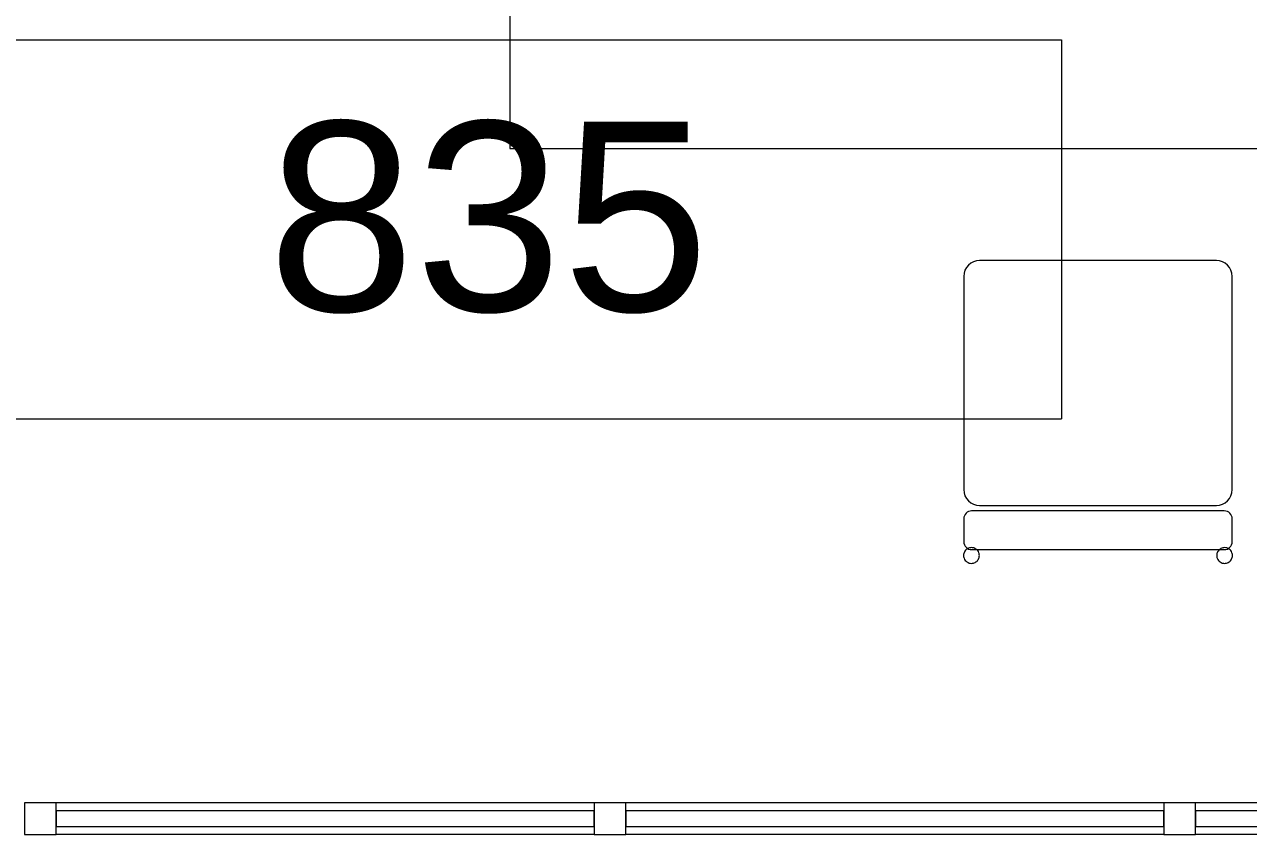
# Model space of a CAD drawing. Header units: inches. Extents: x -1205 to 1409, y -1117 to 895.
# Drawn here: x 1 to 78.5, y -695.3 to -644 of the extents above; entities that cross this region are included whole.
import ezdxf

# ---------------------------------------------------------------- set-up
doc = ezdxf.new("R2010")
doc.units = ezdxf.units.IN
doc.header["$MEASUREMENT"] = 0
for name, color, linetype, lineweight in [('A-AREA-IDEN', 2, 'Continuous', 9), ('A-GENM', 13, 'Continuous', 9), ('A-GLAZ-CURT', 52, 'Continuous', 9), ('A-GLAZ-CWMG', 51, 'Continuous', 9), ('I-FURN', 30, 'Continuous', 9)]:
    doc.layers.add(name, color=color, linetype=linetype, lineweight=lineweight)
doc.styles.add('Arial_5', font='arial.ttf', dxfattribs={"height": 12})

# ---------------------------------------------------------------- blocks, each defined once
blk = doc.blocks.new('System Panel - Glazed Centered-2816661-8TH FLOOR TELECOM PLAN')
at = {"layer": 'A-GLAZ-CURT', "color": 253, "lineweight": 13}
for p, q in [((17.041, 0.5), (-17.041, 0.5)), ((-17.041, 0.5), (-17.041, -0.5)), ((17.041, -0.5), (17.041, 0.5)), ((-17.041, -0.5), (17.041, -0.5))]:
    blk.add_line(p, q, dxfattribs=at)
blk = doc.blocks.new('Rectangular Mullion - 2_ x 2_ Office Front-2816659-8TH FLOOR TELECOM PLAN')
at = {"layer": 'A-GLAZ-CWMG', "color": 53}
for p, q in [((37.108, -693.307), (3.025, -693.307)), ((37.108, -695.307), (3.025, -695.307))]:
    blk.add_line(p, q, dxfattribs=at)
blk = doc.blocks.new('Rectangular Mullion - 2_ x 2_ Office Front-1467735-8TH FLOOR TELECOM PLAN')
at = {"layer": 'A-GLAZ-CWMG', "color": 133, "lineweight": 20}
for p, q in [((-1, 1), (1, 1)), ((-1, -1), (-1, 1)), ((1, 1), (1, -1)), ((1, -1), (-1, -1))]:
    blk.add_line(p, q, dxfattribs=at)
blk = doc.blocks.new('Generic Model Adjustable Table - Default-3132396-8TH FLOOR TELECOM PLAN')
at = {"layer": 'A-GENM', "color": 53}
for p, q in [((-39, 15), (-39, -15)), ((-39, -15), (39, -15))]:
    blk.add_line(p, q, dxfattribs=at)
blk = doc.blocks.new('Chair-Breuer - Chair-Breuer-1479024-8TH FLOOR TELECOM PLAN')
at = {"layer": 'I-FURN', "color": 53}
for p, q in [((7.5, 9.5), (-7.5, 9.5)), ((-8.5, 8.5), (-8.5, -5)), ((8.5, -5), (8.5, 8.5)), ((-7.5, -6), (7.5, -6)), ((-8.5, -6.849), (-8.5, -8.302)), ((8, -6.349), (-8, -6.349)), ((8.5, -8.302), (8.5, -6.849)), ((-8, -8.802), (8, -8.802))]:
    blk.add_line(p, q, dxfattribs=at)
for centre, radius, start, end in [((-7.5, 8.5), 1, 90, 180), ((7.5, 8.5), 1, 360, 90), ((-7.5, -5), 1, 180, 270), ((7.5, -5), 1, 270, 360), ((-8, -6.849), 0.5, 90, 180), ((8, -6.849), 0.5, 0, 90), ((-8, -8.302), 0.5, 180, 270), ((8, -8.302), 0.5, 270, 0)]:
    blk.add_arc(centre, radius, start, end, dxfattribs=at)
for points in [[(-8.011, -8.675), (-8.052, -8.675), (-8.131, -8.685), (-8.246, -8.728), (-8.346, -8.797), (-8.453, -8.918), (-8.527, -9.111), (-8.501, -9.326), (-8.411, -9.485), (-8.299, -9.59), (-8.161, -9.656), (-8.062, -9.671), (-8.011, -9.671)], [(-8.011, -9.671), (-7.97, -9.671), (-7.89, -9.662), (-7.776, -9.619), (-7.676, -9.55), (-7.568, -9.429), (-7.495, -9.236), (-7.521, -9.02), (-7.611, -8.862), (-7.722, -8.757), (-7.861, -8.69), (-7.96, -8.675), (-8.011, -8.675)], [(8.021, -8.675), (7.98, -8.675), (7.901, -8.685), (7.786, -8.728), (7.686, -8.797), (7.579, -8.918), (7.505, -9.111), (7.531, -9.326), (7.621, -9.485), (7.732, -9.59), (7.871, -9.656), (7.97, -9.671), (8.021, -9.671)], [(8.021, -9.671), (8.062, -9.671), (8.141, -9.662), (8.256, -9.619), (8.356, -9.55), (8.463, -9.429), (8.537, -9.236), (8.511, -9.02), (8.421, -8.862), (8.309, -8.757), (8.171, -8.69), (8.072, -8.675), (8.021, -8.675)]]:
    blk.add_open_spline(points, degree=3, knots=[0, 0, 0, 0, 0.076923, 0.153846, 0.230769, 0.307692, 0.461538, 0.615385, 0.711538, 0.807692, 0.903846, 1, 1, 1, 1], dxfattribs=at)
blk = doc.blocks.new('18433_1 - AEO NY - CENTRAL_rvt-1-8TH FLOOR TELECOM PLAN')
at = {"color": 53, "lineweight": 9}
for name, p in [('Generic Model Adjustable Table - Default-3132396-8TH FLOOR TELECOM PLAN', (70.764, -636.869)), ('Chair-Breuer - Chair-Breuer-1479024-8TH FLOOR TELECOM PLAN', (69.009, -668.466)), ('Rectangular Mullion - 2_ x 2_ Office Front-2816659-8TH FLOOR TELECOM PLAN', (0, 0)), ('Rectangular Mullion - 2_ x 2_ Office Front-2816659-8TH FLOOR TELECOM PLAN', (36.083, 0)), ('Rectangular Mullion - 2_ x 2_ Office Front-2816659-8TH FLOOR TELECOM PLAN', (72.165, 0)), ('System Panel - Glazed Centered-2816661-8TH FLOOR TELECOM PLAN', (20.066, -694.307)), ('System Panel - Glazed Centered-2816661-8TH FLOOR TELECOM PLAN', (56.149, -694.307)), ('System Panel - Glazed Centered-2816661-8TH FLOOR TELECOM PLAN', (92.232, -694.307))]:
    blk.add_blockref(name, p, dxfattribs=at)
at = {"color": 53, "lineweight": 9, "extrusion": (0, 0, -1), "rotation": 180}
for p in [(-2.025, -694.307), (-38.108, -694.307), (-74.19, -694.307)]:
    blk.add_blockref('Rectangular Mullion - 2_ x 2_ Office Front-1467735-8TH FLOOR TELECOM PLAN', p, dxfattribs=at)
blk = doc.blocks.new('Room Tag - Room Tag-84095-8TH FLOOR TELECOM PLAN')
at = {"layer": 'A-AREA-IDEN'}
for p, q in [((-0.375, -0.0625), (-0.375, -0.3125)), ((-0.375, -0.0625), (0.375, -0.0625)), ((0.375, -0.0625), (0.375, -0.3125)), ((-0.375, -0.3125), (0.375, -0.3125))]:
    blk.add_line(p, q, dxfattribs=at)

msp = doc.modelspace()

# ---------------------------------------------------------------- block references
at = {"lineweight": 5}
msp.add_blockref('18433_1 - AEO NY - CENTRAL_rvt-1-8TH FLOOR TELECOM PLAN', (0, 0), dxfattribs=at)

# ---------------------------------------------------------------- next in the draw order: block references
at = {"layer": 'A-AREA-IDEN', "xscale": 95.99999999999994, "yscale": 95.99999999999994, "zscale": 95.99999999999994}
msp.add_blockref('Room Tag - Room Tag-84095-8TH FLOOR TELECOM PLAN', (30.708, -638.991), dxfattribs=at)

# ---------------------------------------------------------------- next in the draw order: texts
at = {"layer": 'A-AREA-IDEN', "insert": (16.429, -650.167), "char_height": 12, "width": 33.633, "attachment_point": 1, "style": 'Arial_5'}
msp.add_mtext('835', dxfattribs=at)

doc.saveas('drawing.dxf')
